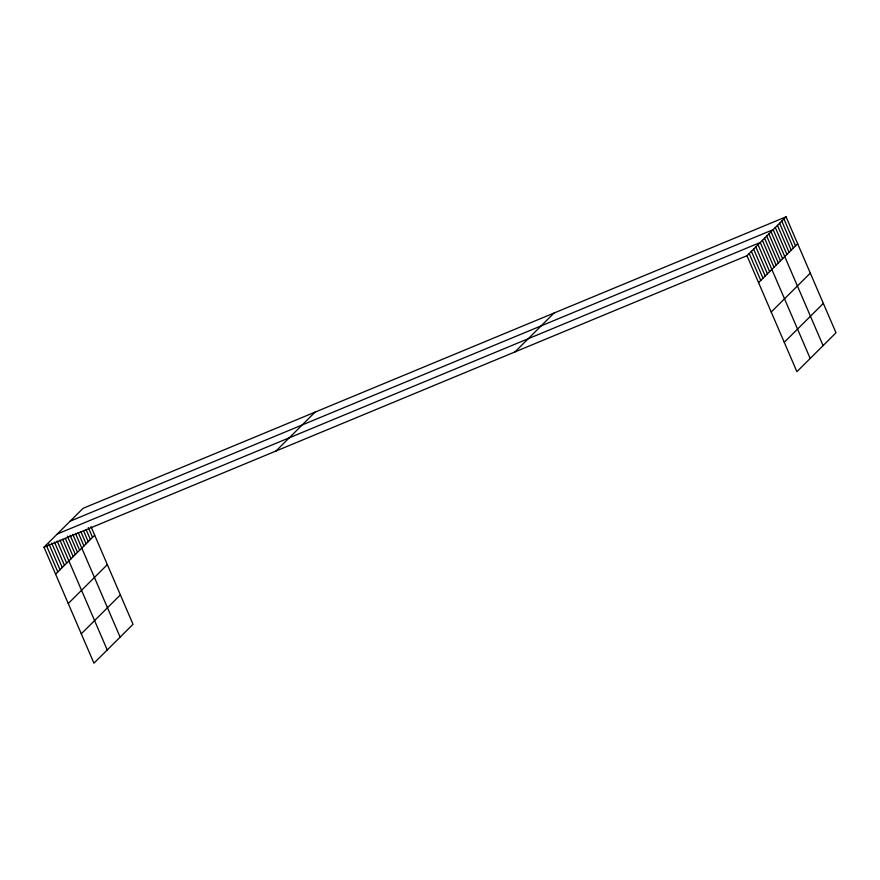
<?xml version="1.0" encoding="UTF-8"?>
<svg xmlns="http://www.w3.org/2000/svg" width="880" height="880" viewBox="0 0 880 880"><rect width="100%" height="100%" fill="white"/><g stroke="black" fill="none" stroke-linecap="round" stroke-linejoin="round"><path stroke-width="1.32" d="M91.003 526.68L133.034 624.283L93.94 663.179L44 547.217L83.094 508.321L786.06 216.821L836 332.783L796.906 371.679L746.966 255.717L786.06 216.821M55.594 574.145L94.688 535.249M68.255 603.526L107.338 564.63M81.29 633.798L120.373 594.902M275.979 451.022L315.073 412.126M514.987 351.912L554.081 313.016M758.56 282.645L797.654 243.749M771.221 312.026L810.315 273.13M784.256 342.298L823.35 303.402M70.191 521.158L773.157 229.658L823.097 345.62M57.288 533.995L760.265 242.495L810.194 358.457M44 547.217L746.966 255.717M783.915 218.955L795.509 245.883M781.759 221.1L793.353 248.028M779.614 223.234L791.208 250.162M777.458 225.379L789.052 252.307M775.313 227.513L786.907 254.441M771.012 231.792L782.606 258.72M768.856 233.937L780.461 260.865M766.711 236.071L778.305 262.999M764.555 238.216L776.16 265.144M762.41 240.35L774.004 267.278M758.043 244.695L769.637 271.623M755.832 246.906L767.426 273.834M753.61 249.106L765.215 276.034M751.399 251.317L762.993 278.245M749.188 253.517L760.782 280.445M88.319 527.593L92.543 537.383M86.174 529.738L90.387 539.528M83.49 530.651L88.242 541.662M80.817 531.564L86.086 543.807M78.144 532.477L83.941 545.941M75.46 533.401L120.131 637.12M72.787 534.314L79.64 550.22M70.103 535.227L77.484 552.365M67.43 536.14L75.339 554.499M65.285 538.285L73.183 556.644M62.601 539.198L71.038 558.778M59.928 540.111L107.228 649.957M57.189 541.09L66.671 563.123M54.439 542.08L64.46 565.334M51.7 543.059L62.238 567.534M48.961 544.038L60.027 569.745M46.211 545.017L57.816 571.945"/></g></svg>
